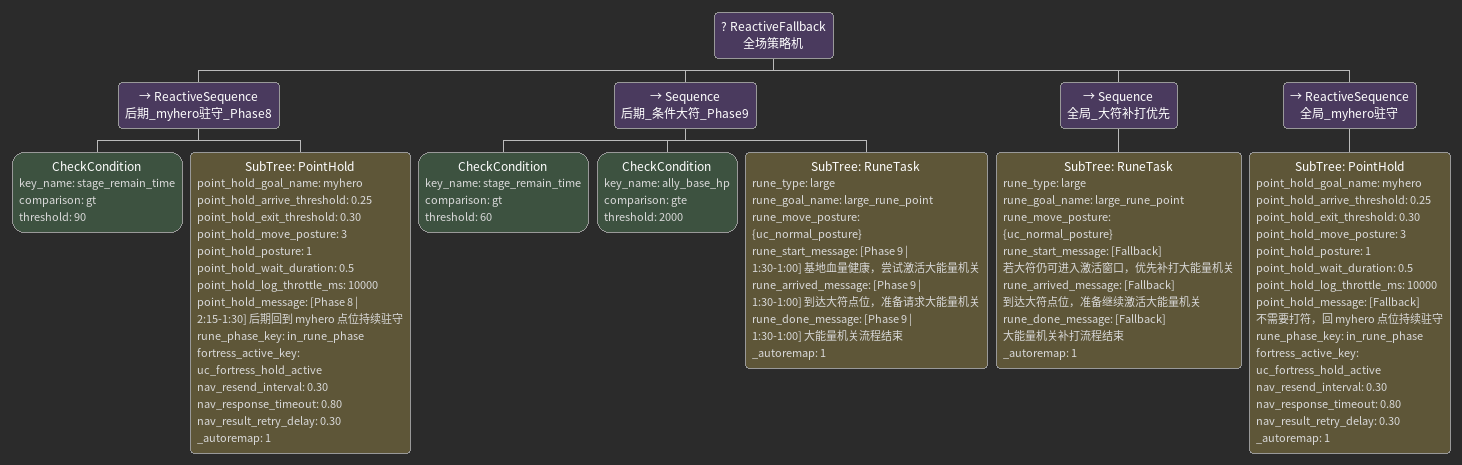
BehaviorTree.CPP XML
<ReactiveFallback name="全场策略机">
    <ReactiveSequence name="后期_myhero驻守_Phase8">
      <CheckCondition key_name="stage_remain_time" comparison="gt" threshold="90"/>
      <SubTree ID="PointHold" point_hold_goal_name="myhero" point_hold_arrive_threshold="0.25" point_hold_exit_threshold="0.30" point_hold_move_posture="3" point_hold_posture="1" point_hold_wait_duration="0.5" point_hold_log_throttle_ms="10000" point_hold_message="[Phase 8 | 2:15-1:30] 后期回到 myhero 点位持续驻守" rune_phase_key="in_rune_phase" fortress_active_key="uc_fortress_hold_active" nav_resend_interval="0.30" nav_response_timeout="0.80" nav_result_retry_delay="0.30" _autoremap="1"/>
    </ReactiveSequence>

    <Sequence name="后期_条件大符_Phase9">
      <CheckCondition key_name="stage_remain_time" comparison="gt" threshold="60"/>
      <CheckCondition key_name="ally_base_hp" comparison="gte" threshold="2000"/>
      <SubTree ID="RuneTask" rune_type="large" rune_goal_name="large_rune_point" rune_move_posture="{uc_normal_posture}" rune_start_message="[Phase 9 | 1:30-1:00] 基地血量健康，尝试激活大能量机关" rune_arrived_message="[Phase 9 | 1:30-1:00] 到达大符点位，准备请求大能量机关" rune_done_message="[Phase 9 | 1:30-1:00] 大能量机关流程结束" _autoremap="1"/>
    </Sequence>

    <Sequence name="全局_大符补打优先">
      <SubTree ID="RuneTask" rune_type="large" rune_goal_name="large_rune_point" rune_move_posture="{uc_normal_posture}" rune_start_message="[Fallback] 若大符仍可进入激活窗口，优先补打大能量机关" rune_arrived_message="[Fallback] 到达大符点位，准备继续激活大能量机关" rune_done_message="[Fallback] 大能量机关补打流程结束" _autoremap="1"/>
    </Sequence>

    <ReactiveSequence name="全局_myhero驻守">
      <SubTree ID="PointHold" point_hold_goal_name="myhero" point_hold_arrive_threshold="0.25" point_hold_exit_threshold="0.30" point_hold_move_posture="3" point_hold_posture="1" point_hold_wait_duration="0.5" point_hold_log_throttle_ms="10000" point_hold_message="[Fallback] 不需要打符，回 myhero 点位持续驻守" rune_phase_key="in_rune_phase" fortress_active_key="uc_fortress_hold_active" nav_resend_interval="0.30" nav_response_timeout="0.80" nav_result_retry_delay="0.30" _autoremap="1"/>
    </ReactiveSequence>
</ReactiveFallback>
